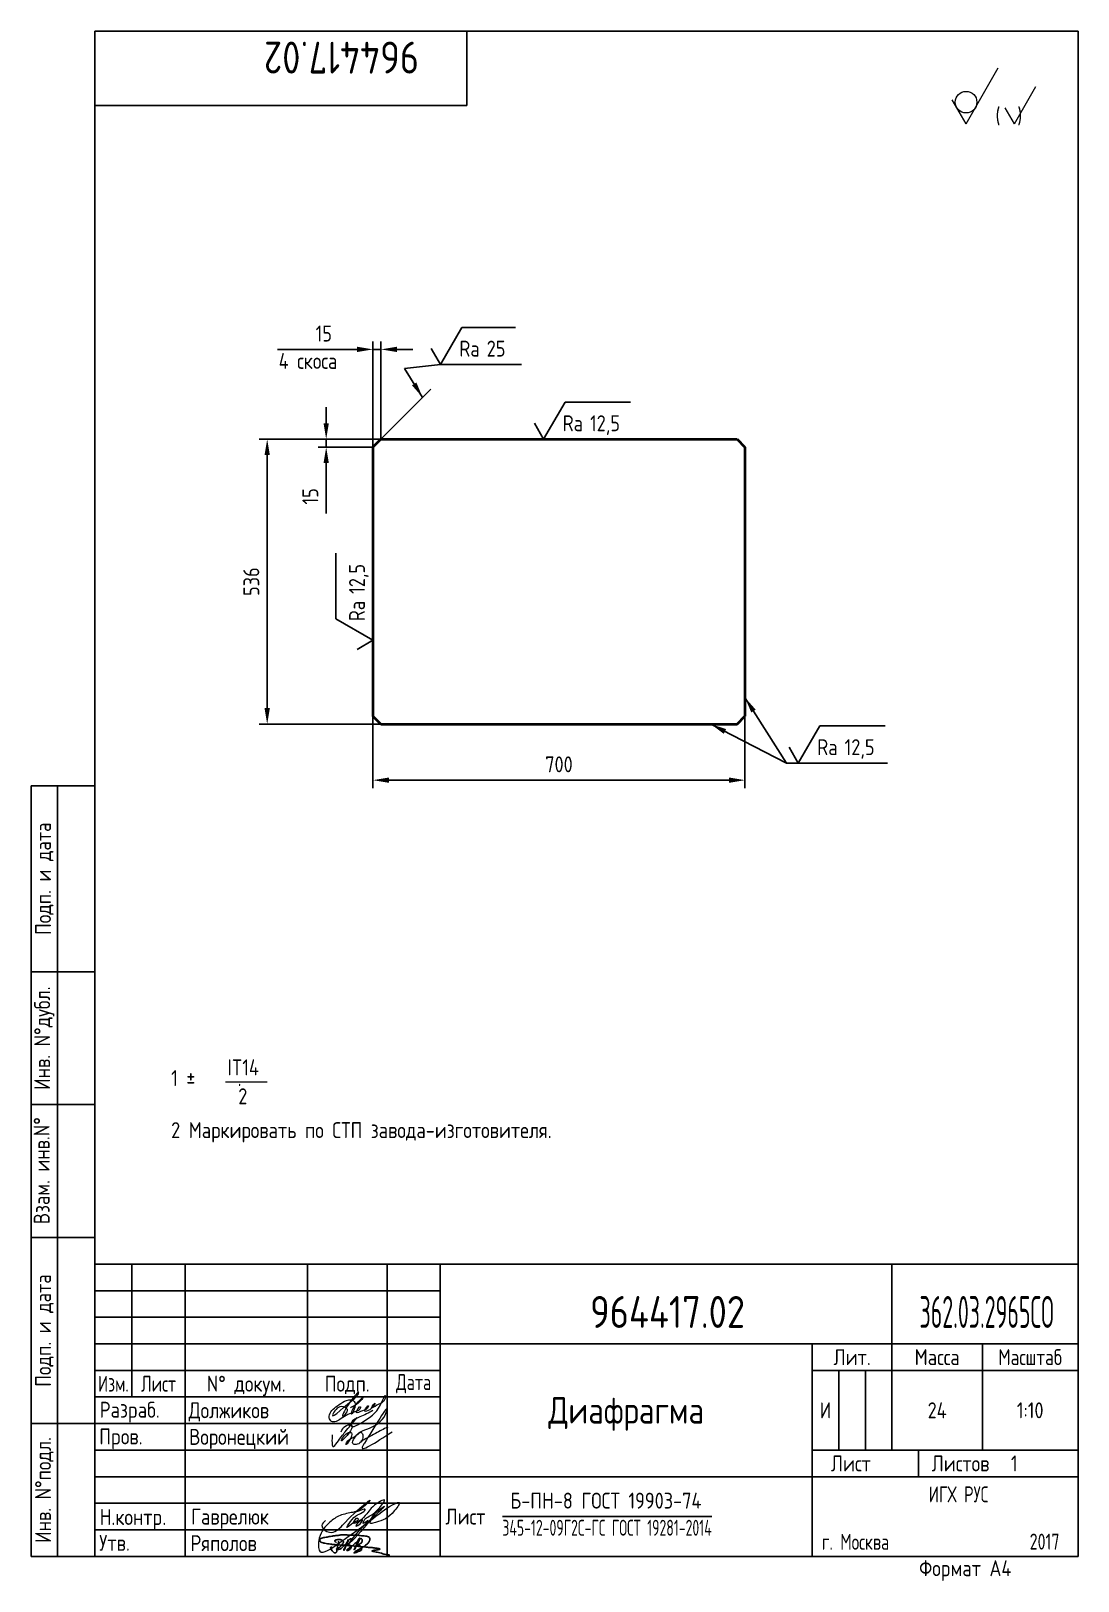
# Paper-space layout 'A4_MCad' of a CAD drawing. Header units: millimetres. Extents: x 13 to 210, y 0 to 291.
# The model-space entities are those that its viewports show. They can reach past a viewport. Long polylines and large blocks are cut down to what shows.
import ezdxf
from ezdxf.enums import TextEntityAlignment as Align

# ---------------------------------------------------------------- set-up
doc = ezdxf.new("R2010")
doc.units = ezdxf.units.MM
for name, color, linetype in [('Bord', 1, 'Continuous'), ('Cont', 6, 'Continuous'), ('DIM', 7, 'Continuous'), ('Text', 3, 'Continuous'), ('Textb', 6, 'Continuous')]:
    doc.layers.add(name, color=color, linetype=linetype)
doc.layers.get('Defpoints').off()
doc.styles.add('Style1', font='romans.shx', dxfattribs={"width": 0.8})
doc.dimstyles.new('LIN10', dxfattribs={"dimscale": 10, "dimtxt": 3, "dimasz": 3, "dimexe": 1.5, "dimexo": 0, "dimgap": 1.48, "dimtad": 1, "dimdec": 0, "dimdsep": 46, "dimtxsty": 'Style1', "dimcen": 0, "dimdle": 2, "dimclrd": 256, "dimclrt": 3, "dimadec": 0, "dimazin": 0, "dimtfac": 0.666667, "dimtdec": 0, "dimtmove": 0, "dimatfit": 3, "dimfxl": 1, "dimtvp": 0.833333, "dimtolj": 1, "dimtzin": 0, "dimarcsym": 0})

# ---------------------------------------------------------------- blocks, each defined once
blk = doc.blocks.new('A4')
at = {"layer": 'Bord'}
for p, q in [((20, 55), (85, 55)), ((20, 50), (85, 50)), ((20, 45), (85, 45)), ((160, 40), (160, 25)), ((165, 40), (165, 25)), ((20, 30), (85, 30)), ((20, 25), (85, 25)), ((20, 20), (85, 20)), ((20, 15), (85, 15)), ((20, 10), (85, 10))]:
    blk.add_line(p, q, dxfattribs=at)
at = {"layer": 'Cont'}
for p, q in [((205, 292), (20, 292)), ((20, 292), (20, 5)), ((90, 278), (90, 292)), ((205, 292), (205, 5)), ((20, 278), (90, 278)), ((8, 5), (8, 150)), ((8, 150), (20, 150)), ((13, 5), (13, 150)), ((8, 115), (20, 115)), ((20, 90), (8, 90)), ((20, 65), (8, 65)), ((205, 60), (20, 60)), ((20, 60), (205, 60)), ((27, 60), (27, 35)), ((37, 60), (37, 5)), ((60, 5), (60, 60)), ((75, 60), (75, 5)), ((85, 5), (85, 60)), ((170, 60), (170, 25)), ((85, 45), (205, 45)), ((155, 5), (155, 45)), ((187, 25), (187, 45)), ((20, 40), (85, 40)), ((205, 40), (155, 40)), ((85, 35), (20, 35)), ((20, 30), (8, 30)), ((155, 25), (205, 25)), ((175, 25), (175, 20)), ((205, 20), (85, 20)), ((20, 5), (8, 5)), ((205, 5), (20, 5))]:
    blk.add_line(p, q, dxfattribs=at)
at = {"layer": 'Text', "style": 'Style1', "width": 0.8}
for s, p in [('Подп. и дата', (10.5, 132.5)), ('Инв. N%%dдубл.', (10.5, 102.5)), ('Взам. инв.N%%d ', (10, 78.38)), ('Подп. и дата', (10.5, 47.5)), ('Инв. N%%dподл.', (10.5, 17.5))]:
    blk.add_text(s, height=3, rotation=90, dxfattribs=at).set_placement(p, align=Align.MIDDLE)
at = {"layer": 'Text', "style": 'Style1'}
for s, width, p in [('Лит.', 0.8, (162.5, 42.5)), ('Масса', 0.8, (178.5, 42.5)), ('Масштаб', 0.75, (196, 42.5)), ('Изм.', 0.7, (23.5, 37.5)), ('Лист', 0.7, (32, 37.5)), ('N%%d докум.', 0.8, (48.5, 37.5)), ('Подп.', 0.8, (67.5, 37.5)), ('Лист', 0.8, (162.27, 22.5)), ('Листов', 0.8, (182.9, 22.5))]:
    blk.add_text(s, height=3, dxfattribs=dict(at, width=width)).set_placement(p, align=Align.MIDDLE_CENTER)
at = {"layer": 'Text', "style": 'Style1', "width": 0.7}
for s, p in [('Дата', (80, 37.5)), ('ИГХ РУС', (182.54, 16.69))]:
    blk.add_text(s, height=3, dxfattribs=at).set_placement(p, align=Align.MIDDLE)
at = {"layer": 'Text', "style": 'Style1'}
for s, width, p in [('Разpаб.', 0.8, (20.92, 31.1)), ('Пpов.', 0.8, (20.84, 26.08)), ('Н.контp.', 0.8, (20.92, 10.92)), ('Утв.', 0.8, (20.84, 6.06)), ('г. Москва', 0.7, (156.8, 6.25)), ('Фоpмат А4', 0.8, (175.11, 1.29))]:
    blk.add_text(s, height=3, dxfattribs=dict(at, width=width)).set_placement(p)
for tag, p, width in [('ФИО', (39, 31), 0.8), ('ФИО', (39, 26), 0.8), ('ГОСТ_СОРТАМЕНТА', (98.19, 14), 0.8), ('ФИО', (39, 11), 0.8), ('ФИО', (39, 6), 0.8), ('200', (192.85, 6.29), 0.7)]:
    blk.add_attdef(tag, p, '', height=3, dxfattribs=dict(at, width=width))
at = {"layer": 'Text', "style": 'Style1', "width": 0.8}
for tag, p in [('И', (157.49, 32.5)), ('700', (178.5, 32.5)), ('1:20', (196, 32.5))]:
    blk.add_attdef(tag, text='', height=3, dxfattribs=at).set_placement(p, align=Align.MIDDLE)
blk.add_attdef('Сборочный_чертеж', text='', height=3, dxfattribs=at).set_placement((120, 21.3), align=Align.CENTER)
for tag, p in [('1', (171.12, 22.5)), ('2', (193, 22.5))]:
    blk.add_attdef(tag, text='', height=3, dxfattribs=at).set_placement(p, align=Align.MIDDLE_CENTER)
blk.add_attdef('ЛИСТ', text='', height=3, dxfattribs=at).set_placement((85.99, 12.5), align=Align.MIDDLE_LEFT)
at = {"layer": 'Text', "style": 'Style1', "width": 0.7}
blk.add_attdef('%%OГОСТ_ТЕХ._ТРЕБОВАНИЙ', text='', height=3, dxfattribs=at).set_placement((98.19, 8), align=Align.BOTTOM_LEFT)
at = {"layer": 'Textb', "style": 'Style1', "width": 0.8}
blk.add_attdef('1234567', (81, 290), '', height=6, rotation=180, dxfattribs=at)
blk.add_attdef('1234567', (123.4, 48), '', height=6, dxfattribs=at)
for tag, height, p in [('123ХЯ', 6, (183.62, 48)), ('НАИМЕНОВАНИЕ', 5, (120, 30))]:
    blk.add_attdef(tag, text='', height=height, dxfattribs=at).set_placement(p, align=Align.CENTER)
blk = doc.blocks.new('sherISO_12')
at = {"layer": 'Cont', "lineweight": 18}
for q in [(-15, -6.96), (-23.66, -12.96)]:
    blk.add_line((-21.06, -17.46), q, dxfattribs=at)
blk.add_circle((-21.06, -13.39), 2.03, dxfattribs=at)
at = {"layer": 'Text', "lineweight": 18}
for q in [(-7.92, -10.46), (-13.69, -14.46)]:
    blk.add_line((-11.96, -17.46), q, dxfattribs=at)
at = {"layer": 'Text', "lineweight": 18, "style": 'Style1', "width": 0.8}
blk.add_text('(  )', height=3, dxfattribs=at).set_placement((-15.53, -17.46))
blk = doc.blocks.new('A$C63F45750')
at = {"layer": 'Text'}
for points, knots in [([(3.17, 2.37), (3.12, 2.38), (3.04, 2.41), (2.94, 2.5), (2.85, 2.57), (2.79, 2.69), (2.87, 2.77), (2.99, 2.84), (3.16, 2.89), (3.36, 2.93), (3.6, 2.95), (3.82, 2.92), (4.05, 2.87), (4.25, 2.78), (4.45, 2.63), (4.46, 2.42), (4.38, 2.26), (4.28, 2.1), (4.17, 1.94), (4.03, 1.78), (3.89, 1.62), (3.75, 1.52), (3.63, 1.43), (3.49, 1.36), (3.35, 1.3), (3.24, 1.25), (3.16, 1.21), (3.12, 1.15), (3.19, 1.1), (3.27, 1.09), (3.4, 1.07), (3.55, 1.07), (3.72, 1.12), (3.92, 1.19), (4.1, 1.34), (4.26, 1.51), (4.44, 1.65), (4.59, 1.81), (4.74, 1.93), (4.84, 2.04), (4.93, 2.14), (5.07, 2.29), (5.19, 2.53), (5.28, 2.68), (5.35, 2.96), (5.23, 2.66), (5.2, 2.44), (5.04, 2.09), (4.95, 1.81), (4.86, 1.57), (4.75, 1.31), (4.67, 1.12), (4.46, 0.78), (4.62, 1.17), (4.71, 1.45), (4.88, 1.74), (5.01, 2), (5.08, 2.19), (5.19, 2.4), (5.32, 2.58), (5.4, 2.75), (5.52, 2.89), (5.65, 3.04), (5.85, 3.1), (6.02, 3.03), (6.08, 2.87), (6.03, 2.7), (5.9, 2.51), (5.7, 2.37), (5.55, 2.23), (5.4, 2.17), (5.31, 2.12), (5.12, 2.09), (5.35, 2.07), (5.48, 2), (5.64, 1.93), (5.75, 1.8), (5.85, 1.67), (5.89, 1.54), (5.89, 1.37), (5.8, 1.2), (5.63, 1.06), (5.41, 0.94), (5.23, 0.86), (5.02, 0.92), (5.13, 1.1), (5.28, 1.16), (5.44, 1.27), (5.61, 1.36), (5.74, 1.46), (5.86, 1.53), (5.95, 1.61), (6.05, 1.69), (6.15, 1.77), (6.28, 1.87), (6.46, 2.02), (6.65, 2.19), (6.83, 2.37), (6.98, 2.49), (7.11, 2.61), (7.2, 2.74), (7.32, 2.84), (7.42, 2.97), (7.48, 3.08), (7.48, 3.27), (7.34, 3.08), (7.28, 2.94), (7.18, 2.69), (7.1, 2.46), (7, 2.22), (6.93, 1.98), (6.83, 1.78), (6.73, 1.55), (6.67, 1.34), (6.6, 1.14), (6.56, 1.03), (6.39, 0.99), (6.62, 1.33), (6.75, 1.54), (6.93, 1.87), (7.05, 2.08), (7.18, 2.32), (7.33, 2.6), (7.47, 2.89), (7.6, 3.07), (7.79, 3.18), (7.95, 3.01), (8, 2.81), (7.99, 2.62), (7.94, 2.46), (7.83, 2.33), (7.69, 2.22), (7.53, 2.11), (7.37, 2.03), (7.21, 1.99), (7.11, 1.97), (6.89, 1.98), (7.07, 1.94), (7.15, 1.9), (7.27, 1.88), (7.39, 1.84), (7.52, 1.81), (7.62, 1.72), (7.7, 1.62), (7.78, 1.51), (7.83, 1.39), (7.87, 1.26), (7.88, 1.13), (7.86, 0.99), (7.75, 0.88), (7.6, 0.77), (7.4, 0.73), (7.19, 0.66), (6.97, 0.55), (6.71, 0.48), (6.57, 0.44), (6.42, 0.42), (6.52, 0.58), (6.61, 0.64), (6.81, 0.78), (7.06, 0.89), (7.33, 1.04), (7.55, 1.16), (7.7, 1.24), (7.84, 1.32), (7.99, 1.43), (8.21, 1.58), (8.48, 1.76), (8.74, 1.95), (8.97, 2.12), (9.1, 2.29), (9.23, 2.44), (9.3, 2.6), (9.37, 2.74), (9.42, 2.92), (9.45, 3.13), (9.21, 3.48), (8.67, 3.59), (8.09, 3.63), (7.57, 3.66), (7.06, 3.74), (6.57, 3.75), (6.09, 3.74), (5.67, 3.78), (5.28, 3.78), (4.96, 3.81), (4.65, 3.83), (4.31, 3.82), (3.97, 3.79), (3.61, 3.74), (3.22, 3.67), (2.86, 3.66), (2.53, 3.61), (2.18, 3.52), (1.78, 3.54), (1.38, 3.37), (0.96, 3.35), (0.58, 3.24), (0.25, 3.19), (0.03, 3.06), (-0.03, 2.83), (0.02, 2.6), (0.26, 2.38), (0.59, 2.33), (1, 2.2), (1.48, 2.15), (1.93, 2.05), (2.35, 2.02), (2.72, 2.01), (3.11, 1.94), (3.68, 1.94), (4.25, 1.83), (4.91, 1.87), (5.53, 1.76), (6.13, 1.72), (6.73, 1.71), (7.32, 1.62), (7.99, 1.55), (8.64, 1.54), (9.16, 1.46), (9.61, 1.42), (10.03, 1.4), (10.41, 1.32), (10.73, 1.29), (11.01, 1.24), (11.18, 1.23), (11.42, 1.14), (11.18, 1.06), (11.01, 1.03), (10.71, 0.98), (10.37, 0.92), (10.1, 0.91), (9.65, 0.75), (10.22, 0.67), (10.54, 0.59), (11.08, 0.47), (11.61, 0.35), (12.17, 0.15), (12.64, 0.08), (12.98, 0.03), (13.11, 0.01), (13.18, 0)], [0, 0, 0, 0, 0.153866, 0.270441, 0.388867, 0.510533, 0.592156, 0.71333, 0.90842, 1.11344, 1.349254, 1.61246, 1.782219, 2.047249, 2.291879, 2.451528, 2.651081, 2.806158, 3.017979, 3.227348, 3.462381, 3.633009, 3.75766, 3.920516, 4.080796, 4.214529, 4.291786, 4.349969, 4.397594, 4.50822, 4.594826, 4.799244, 4.954392, 5.128468, 5.437537, 5.632649, 5.842485, 6.094987, 6.293219, 6.410959, 6.551192, 6.687808, 7.022147, 7.294342, 7.425356, 7.52079, 7.946481, 8.313051, 8.59833, 8.833695, 9.090496, 9.427695, 9.601191, 9.883219, 10.093306, 10.673943, 10.798776, 10.974628, 11.287247, 11.486184, 11.648652, 11.848902, 12.027194, 12.25348, 12.40059, 12.537783, 12.716293, 12.91523, 13.208551, 13.438489, 13.549668, 13.67779, 13.77127, 13.930001, 14.029091, 14.272112, 14.434836, 14.547084, 14.739051, 14.830983, 15.061241, 15.268922, 15.500489, 15.788979, 15.879568, 16.024283, 16.221854, 16.418714, 16.593102, 16.783247, 16.91018, 17.018213, 17.135263, 17.278205, 17.430482, 17.620087, 17.979626, 18.191789, 18.388716, 18.565718, 18.714854, 18.857929, 19.039974, 19.171375, 19.283034, 19.400085, 19.618058, 19.882245, 20.150781, 20.377854, 20.649532, 20.89723, 21.042543, 21.40016, 21.557817, 21.667145, 21.752781, 21.926256, 22.412297, 22.813145, 22.961412, 23.171289, 23.607257, 23.940428, 24.110007, 24.291214, 24.48084, 24.697609, 24.904078, 25.034245, 25.218018, 25.407651, 25.573473, 25.787447, 25.930292, 26.051316, 26.18846, 26.285312, 26.406799, 26.52425, 26.630463, 26.793722, 26.898606, 27.029313, 27.171012, 27.314101, 27.419918, 27.580557, 27.709367, 27.829268, 28.024364, 28.266961, 28.41242, 28.705761, 28.989137, 29.187748, 29.233768, 29.332802, 29.529535, 29.667094, 30.039923, 30.332117, 30.61061, 30.769982, 30.856778, 31.109923, 31.313488, 31.656425, 32.066331, 32.296628, 32.49714, 32.710276, 32.891468, 33.014834, 33.177747, 33.444503, 33.618009, 34.409008, 34.914636, 35.419802, 35.95397, 36.458179, 36.88069, 37.388403, 37.738353, 38.034261, 38.353468, 38.693154, 39.037638, 39.391136, 39.787481, 40.203773, 40.488977, 40.784975, 41.26625, 41.668005, 42.070065, 42.499388, 42.869834, 43.079573, 43.213439, 43.554591, 43.717296, 44.153724, 44.506336, 45.019111, 45.587859, 45.90191, 46.270392, 46.703958, 47.093115, 47.952647, 48.44014, 49.079253, 49.808223, 50.268654, 50.851051, 51.604831, 52.298429, 52.776925, 53.1907, 53.661988, 54.042386, 54.348524, 54.616841, 54.853814, 54.983777, 55.126096, 55.333328, 55.613101, 56.008732, 56.315809, 56.59982, 56.87931, 57.399251, 57.889617, 58.432507, 59.066698, 59.660314, 59.862668, 60.07277, 60.07277, 60.07277, 60.07277]), ([(2.31, 1.53), (2.26, 1.52), (2.17, 1.51), (2.06, 1.48), (1.93, 1.38), (2.07, 1.25), (2.14, 1.11), (2.26, 0.93), (2.39, 0.72), (2.57, 0.54), (2.71, 0.44), (2.86, 0.4), (3.02, 0.43), (3.14, 0.54), (3.21, 0.79), (3.25, 1.07), (3.31, 1.4), (3.35, 1.67), (3.38, 1.92), (3.47, 2.19), (3.5, 2.43), (3.54, 2.59), (3.56, 2.64)], [0, 0, 0, 0, 0.15847, 0.269731, 0.363591, 0.555514, 0.688037, 0.848606, 1.204359, 1.433632, 1.58673, 1.729549, 1.880686, 2.057874, 2.19169, 2.63505, 2.928153, 3.184121, 3.441863, 3.696117, 4.025873, 4.178055, 4.178055, 4.178055, 4.178055])]:
    blk.add_open_spline(points, degree=3, knots=knots, dxfattribs=at)
blk = doc.blocks.new('*D27')
at = {"layer": 'DIM', "color": 0, "lineweight": -2, "transparency": 16777216}
for p, q in [((867.9, 364.2), (867.9, 228.7)), ((1567.9, 364.2), (1567.9, 228.7))]:
    blk.add_line(p, q, dxfattribs=at)
at = {"layer": 'DIM', "lineweight": -2, "transparency": 16777216}
blk.add_line((897.9, 243.7), (1537.9, 243.7), dxfattribs=at)
at = {"layer": 'DIM', "transparency": 16777216}
for points in [[(897.9, 248.7), (897.9, 238.7), (867.9, 243.7)], [(1537.9, 248.7), (1537.9, 238.7), (1567.9, 243.7)]]:
    blk.add_solid(points, dxfattribs=at)
at = {"layer": 'DIM', "color": 3, "transparency": 16777216, "insert": (1217.9, 273.5), "char_height": 30, "attachment_point": 5, "style": 'Style1'}
blk.add_mtext('\\A1;700', dxfattribs=at)
blk = doc.blocks.new('*D28')
at = {"layer": 'DIM', "color": 0, "lineweight": -2, "transparency": 16777216}
for p, q in [((882.9, 885.2), (653.9, 885.2)), ((882.9, 349.2), (653.9, 349.2))]:
    blk.add_line(p, q, dxfattribs=at)
at = {"layer": 'DIM', "lineweight": -2, "transparency": 16777216}
blk.add_line((668.9, 379.2), (668.9, 855.2), dxfattribs=at)
at = {"layer": 'DIM', "transparency": 16777216}
for points in [[(663.9, 855.2), (673.9, 855.2), (668.9, 885.2)], [(663.9, 379.2), (673.9, 379.2), (668.9, 349.2)]]:
    blk.add_solid(points, dxfattribs=at)
at = {"layer": 'DIM', "color": 3, "transparency": 16777216, "insert": (639.1, 617.2), "char_height": 30, "attachment_point": 5, "rotation": 90, "style": 'Style1'}
blk.add_mtext('\\A1;536', dxfattribs=at)
blk = doc.blocks.new('*D29')
at = {"layer": 'DIM', "lineweight": -2, "transparency": 16777216}
for p, q in [((779.9, 915.2), (779.9, 945.2)), ((779.9, 885.2), (779.9, 870.2)), ((779.9, 840.2), (779.9, 745.2))]:
    blk.add_line(p, q, dxfattribs=at)
at = {"layer": 'DIM', "color": 0, "lineweight": -2, "transparency": 16777216}
for p, q in [((882.9, 885.2), (764.9, 885.2)), ((867.9, 870.2), (764.9, 870.2))]:
    blk.add_line(p, q, dxfattribs=at)
at = {"layer": 'DIM', "transparency": 16777216}
for points in [[(774.9, 915.2), (784.9, 915.2), (779.9, 885.2)], [(774.9, 840.2), (784.9, 840.2), (779.9, 870.2)]]:
    blk.add_solid(points, dxfattribs=at)
at = {"layer": 'DIM', "color": 3, "transparency": 16777216, "insert": (750.1, 777.7), "char_height": 30, "attachment_point": 5, "rotation": 90, "style": 'Style1'}
blk.add_mtext('\\A1;15', dxfattribs=at)
blk = doc.blocks.new('*D30')
at = {"layer": 'DIM', "lineweight": -2, "transparency": 16777216}
for p, q in [((837.9, 1054.2), (742.9, 1054.2)), ((882.9, 1054.2), (867.9, 1054.2)), ((912.9, 1054.2), (942.9, 1054.2))]:
    blk.add_line(p, q, dxfattribs=at)
at = {"layer": 'DIM', "color": 0, "lineweight": -2, "transparency": 16777216}
for p, q in [((867.9, 870.2), (867.9, 1069.2)), ((882.9, 885.2), (882.9, 1069.2))]:
    blk.add_line(p, q, dxfattribs=at)
at = {"layer": 'DIM', "transparency": 16777216}
for points in [[(837.9, 1059.2), (837.9, 1049.2), (867.9, 1054.2)], [(912.9, 1059.2), (912.9, 1049.2), (882.9, 1054.2)]]:
    blk.add_solid(points, dxfattribs=at)
at = {"layer": 'DIM', "color": 3, "transparency": 16777216, "insert": (775.4, 1084), "char_height": 30, "attachment_point": 5, "style": 'Style1'}
blk.add_mtext('\\A1;15', dxfattribs=at)
blk = doc.blocks.new('sherISO_03')
at = {"layer": 'Text'}
blk.add_line((4.04, 7), (14.12, 7), dxfattribs=at)
blk.add_lwpolyline([(-1.73, 3), (0, 0), (4.04, 7)], dxfattribs=at)
at = {"layer": 'Text', "style": 'Style1', "width": 0.8}
blk.add_text('Ra', height=3, dxfattribs=at).set_placement((3.58, 1.5))
blk.add_attdef('6,3', (8.73, 1.5), '', height=3, dxfattribs=at)
blk = doc.blocks.new('sherISO_01')
at = {"layer": 'Text'}
blk.add_line((4.04, 7), (16.36, 7), dxfattribs=at)
blk.add_lwpolyline([(-1.73, 3), (0, 0), (4.04, 7)], dxfattribs=at)
at = {"layer": 'Text', "style": 'Style1', "width": 0.8}
blk.add_text('Ra', height=3, dxfattribs=at).set_placement((3.58, 1.5))
blk.add_attdef('12,5', (8.73, 1.5), '', height=3, dxfattribs=at)

msp = doc.modelspace()

# ---------------------------------------------------------------- linework, layer by layer
at = {"layer": 'Cont', "lineweight": 40}
for p, q in [((882.9, 885.2), (867.9, 870.2)), ((882.9, 885.2), (1552.9, 885.2)), ((1552.9, 885.2), (1567.9, 870.2)), ((867.9, 870.2), (867.9, 364.2)), ((1567.9, 870.2), (1567.9, 364.2)), ((882.9, 349.2), (867.9, 364.2)), ((1552.9, 349.2), (1567.9, 364.2)), ((882.9, 349.2), (1552.9, 349.2))]:
    msp.add_line(p, q, dxfattribs=at)
at = {"layer": 'DIM'}
for p, q in [((742.9, 1054.2), (688.2, 1054.2)), ((882.9, 885.2), (976.8, 979.1))]:
    msp.add_line(p, q, dxfattribs=at)

# ---------------------------------------------------------------- block references
at = {"layer": 'DIM', "xscale": 10, "yscale": 10, "zscale": 10}
for name, p, values in [('sherISO_03', (994.7, 1025.6), {'6,3': '25'}), ('sherISO_01', (1189.1, 885.2), {'12,5': '12,5'}), ('sherISO_01', (1668.1, 275.8), {'12,5': '12,5'})]:
    msp.add_blockref(name, p, dxfattribs=at).add_auto_attribs(values)
at = {"layer": 'DIM', "xscale": 10, "yscale": 10, "zscale": 10, "rotation": 90}
msp.add_blockref('sherISO_01', (867.9, 507), dxfattribs=at).add_auto_attribs({'12,5': '12,5'})

# ---------------------------------------------------------------- texts
at = {"layer": 'DIM', "color": 3, "char_height": 30, "attachment_point": 7, "style": 'Style1'}
for insert in [(1146.2, 1040.4), (1236.5, 365), (1701.2, 290.6), (1827.7, 290.6)]:
    msp.add_mtext('\\A1;', dxfattribs=dict(at, insert=insert))
at = {"layer": 'Text', "style": 'Style1', "width": 0.8}
msp.add_text('4 скоса', height=30, dxfattribs=at).set_placement((690.5, 1017.5))

# ---------------------------------------------------------------- dimensions: what is measured, and where the dimension line sits
at = {"layer": 'DIM'}
for base, p1, p2, picture, middle in [((867.9, 1054.2), (882.9, 885.2), (867.9, 870.2), '*D30', (775.4, 1084)), ((1567.9, 243.7), (867.9, 364.2), (1567.9, 364.2), '*D27', (1217.9, 273.5))]:
    dim = msp.add_linear_dim(base=base, p1=p1, p2=p2, dimstyle='LIN10', dxfattribs=at)
    dim.commit()
    dim.dimension.update_dxf_attribs({"geometry": picture, "text_midpoint": middle})
for base, p1, p2, picture, middle in [((779.9, 870.2), (882.9, 885.2), (867.9, 870.2), '*D29', (750.1, 777.7)), ((668.9, 885.2), (882.9, 349.2), (882.9, 885.2), '*D28', (639.1, 617.2))]:
    dim = msp.add_linear_dim(base=base, p1=p1, p2=p2, angle=90, dimstyle='LIN10', dxfattribs=at)
    dim.commit()
    dim.dimension.update_dxf_attribs({"geometry": picture, "text_midpoint": middle})

# ---------------------------------------------------------------- leaders
at = {"layer": 'DIM', "annotation_type": 0, "has_hookline": 1, "hookline_direction": 0}
for points in [[(961.4, 963.7), (927.5, 1018.2), (994.7, 1025.6), (1131.4, 1025.6)], [(1567.9, 399.1), (1645.8, 275.8), (1686.4, 275.8)], [(1503.5, 349.2), (1645.8, 275.8), (1820.3, 275.8)]]:
    msp.add_leader(points, dimstyle='LIN10', dxfattribs=at)

psp = doc.layouts.new('A4_MCad')

# ---------------------------------------------------------------- linework, layer by layer
at = {"layer": 'Cont', "lineweight": 18}
psp.add_line((210.16, 291.14), (210.16, 4.14), dxfattribs=at)
at = {"layer": 'Text', "lineweight": 18}
psp.add_line((49.74, 93.45), (57.6, 93.45), dxfattribs=at)
for points, knots in [([(71.81, 30.79), (72.23, 31.71), (72.76, 32.89), (75.03, 35.46), (74.58, 34.29), (73.08, 33.26), (68.87, 29.15), (70.52, 31.9), (71.5, 32.58), (73.06, 31.89), (72.43, 31.08), (71.91, 30.39), (71.74, 30.66), (71.78, 30.74), (71.81, 30.79)], [0, 0, 0, 0, 4.062617, 5.226919, 5.800291, 6.663227, 11.774431, 12.938639, 14.11351, 15.354081, 16.396133, 16.918576, 17.03251, 17.182794, 17.182794, 17.182794, 17.182794]), ([(77.46, 31.57), (76.7, 31.16), (75.38, 30.43), (73.51, 29.85), (73.18, 27.92), (78.11, 31.02), (78.44, 31.63), (79.85, 34.65), (79.82, 33.22), (78.94, 33.09), (76.75, 31.62), (78.07, 33.37), (77.53, 31.86), (75.01, 30.75), (76.9, 32.92), (76.35, 31.72), (75.63, 31.75), (73.76, 30.51), (75.1, 32.77), (75.22, 31.67), (73.31, 31.23), (72.04, 30.4), (69.89, 29.05), (68.85, 30.78), (70.35, 32.2), (71.76, 33.16), (73.04, 33.8), (74, 33.39), (74.41, 32.4), (73.11, 30.08), (73.81, 32.37), (74.41, 32.82), (76.06, 34.63), (75.07, 33.18), (74.34, 32.64), (73.53, 32.24), (73.29, 32.12)], [0, 0, 0, 0, 2.703743, 4.672825, 5.02799, 7.955933, 13.437489, 13.883188, 14.189441, 16.413959, 17.478513, 18.47964, 18.959294, 20.910841, 22.003091, 22.470554, 23.533771, 24.710748, 26.01626, 26.201331, 27.488187, 30.382065, 32.258784, 33.069724, 35.439902, 37.010787, 38.612861, 39.32109, 39.818865, 41.83144, 42.782113, 44.494961, 45.867914, 46.467245, 48.290622, 49.101188, 49.101188, 49.101188, 49.101188]), ([(71.54, 27.6), (71.7, 27.98), (72.01, 28.73), (74.52, 29.29), (72.71, 26.84), (71.19, 25.5), (72.24, 27.5), (74.39, 27.57), (71.92, 24.27), (72.98, 26.48), (74.14, 26.38), (75.12, 27.88), (75.96, 26.5), (75.12, 25.17), (73.09, 25.16), (74.67, 27.57), (77.08, 28.24), (79.44, 29.52), (80.94, 33.95), (77.15, 27.42), (74.49, 23.28), (77.96, 25.55), (81.1, 27.6)], [0, 0, 0, 0, 1.213353, 2.399709, 5.497648, 5.861317, 7.611627, 8.43806, 10.837371, 11.583123, 13.461301, 14.534506, 15.162086, 17.217848, 17.944717, 20.123775, 21.948027, 26.460707, 27.144718, 34.52243, 35.159468, 41.304292, 41.304292, 41.304292, 41.304292]), ([(69.85, 27.04), (69.81, 26.59), (69.74, 25.93), (69.9, 24.39), (71.23, 26.29), (72.36, 27.72), (73.74, 29.33), (74.55, 30.27)], [0, 0, 0, 0, 1.523947, 2.237958, 3.351836, 5.856423, 9.374056, 9.374056, 9.374056, 9.374056]), ([(80.28, 28.49), (79.51, 28.1), (77.79, 27.23), (76.12, 26.27), (75.2, 25.75)], [0, 0, 0, 0, 2.587978, 5.77327, 5.77327, 5.77327, 5.77327]), ([(68.59, 10.91), (68.25, 10.6), (67.37, 9.79), (69.76, 7.93), (72.89, 11.19), (74.39, 12.8), (77.28, 15.02), (75.38, 12.94), (73.97, 12.42), (71.27, 12.04), (68.97, 10.37), (67.23, 8.33), (67.09, 3.81), (73.24, 8.18), (76.99, 10.79), (80.28, 13.49), (82.95, 14.62), (80.63, 11.29), (79.34, 10.97), (76.03, 9.91), (78.29, 12.35), (80.36, 14.06), (77.67, 12.25), (76.57, 10.15), (71.78, 5.03), (74.39, 8.51), (77.5, 11.73), (75.37, 9.93), (75.92, 11.26), (77.08, 11.79), (78.27, 12.64), (80.53, 15.49), (76.9, 13.38), (76.61, 12.07), (73.56, 9.48), (75.18, 10.17), (75.78, 11.39), (74.73, 10.61), (73.42, 10.08), (74.48, 11.73), (74.84, 11.01), (73.76, 10.55), (71.96, 8.8), (73.45, 11.04), (74.36, 11.99), (75.52, 12.31), (76.48, 13.35), (75.23, 12.86), (74.19, 12.46)], [0, 0, 0, 0, 1.17994, 3.087717, 5.863103, 12.338328, 12.854096, 14.088578, 16.834551, 19.302558, 21.570562, 25.210018, 27.650956, 31.348291, 40.129863, 44.562748, 45.223917, 46.979401, 51.214655, 52.099288, 55.323111, 56.227801, 58.471865, 60.028126, 65.752911, 68.466223, 71.038525, 71.934922, 72.780229, 73.495807, 76.028152, 77.999346, 80.11892, 83.1954, 85.334448, 86.270878, 87.060466, 88.110212, 88.803314, 89.989889, 90.197567, 90.706974, 92.884587, 94.19917, 96.055742, 97.375783, 97.753899, 99.636325, 99.636325, 99.636325, 99.636325])]:
    psp.add_open_spline(points, degree=3, knots=knots, dxfattribs=at)

# ---------------------------------------------------------------- block references
at = {"lineweight": 18}
ref = psp.add_blockref('A4', (5.16, -0.86), dxfattribs=at)
ref.add_attrib('ФИО', 'Должиков', (42.82, 30.14), dxfattribs={"layer": 'Text', "height": 3, "style": 'Style1', "width": 0.8})
ref.add_attrib('ФИО', 'Воронецкий', (42.93, 25.14), dxfattribs={"layer": 'Text', "height": 3, "style": 'Style1', "width": 0.8})
ref.add_attrib('ФИО', 'Гаврелюк', (43.28, 10.14), dxfattribs={"layer": 'Text', "height": 3, "style": 'Style1', "width": 0.8})
ref.add_attrib('ФИО', 'Ряполов', (43.16, 5.14), dxfattribs={"layer": 'Text', "height": 3, "style": 'Style1', "width": 0.8})
ref.add_attrib('123ХЯ', '362.03.2965СО', dxfattribs={"layer": 'Textb', "height": 6, "style": 'Style1', "width": 0.48}).set_placement((192.96, 47.14), align=Align.CENTER)
ref.add_attrib('1234567', '964417.02', (118.36, 47.14), dxfattribs={"layer": 'Textb', "height": 6, "style": 'Style1', "width": 0.8})
ref.add_attrib('НАИМЕНОВАНИЕ', 'Диафрагма', dxfattribs={"layer": 'Textb', "height": 5, "style": 'Style1', "width": 0.8}).set_placement((125.16, 29.14), align=Align.CENTER)
ref.add_attrib('ЛИСТ', 'Лист', dxfattribs={"layer": 'Text', "height": 3, "style": 'Style1', "width": 0.8}).set_placement((91.14, 11.64), align=Align.MIDDLE_LEFT)
ref.add_attrib('ГОСТ_СОРТАМЕНТА', 'Б-ПН-8 ГОСТ 19903-74', (103.35, 13.14), dxfattribs={"layer": 'Text', "height": 3, "style": 'Style1', "width": 0.8})
ref.add_attrib('%%OГОСТ_ТЕХ._ТРЕБОВАНИЙ', '%%O345-12-09Г2С-ГС ГОСТ 19281-2014', dxfattribs={"layer": 'Text', "height": 3, "style": 'Style1', "width": 0.6}).set_placement((101.85, 7.14), align=Align.BOTTOM_LEFT)
ref.add_attrib('И', 'И', dxfattribs={"layer": 'Text', "height": 3, "style": 'Style1', "width": 0.8}).set_placement((162.64, 31.64), align=Align.MIDDLE)
ref.add_attrib('700', '24', dxfattribs={"layer": 'Text', "height": 3, "style": 'Style1', "width": 0.8}).set_placement((183.66, 31.64), align=Align.MIDDLE)
ref.add_attrib('1:20', '1:10', dxfattribs={"layer": 'Text', "height": 3, "style": 'Style1', "width": 0.8}).set_placement((201.16, 31.64), align=Align.MIDDLE)
ref.add_attrib('2', '1', dxfattribs={"layer": 'Text', "height": 3, "style": 'Style1', "width": 0.8}).set_placement((198.16, 21.64), align=Align.MIDDLE_CENTER)
ref.add_attrib('200', '2017', (201.06, 5.43), dxfattribs={"layer": 'Text', "height": 3, "style": 'Style1', "width": 0.7})
ref.add_attrib('1234567', '964417.02', (86.16, 289.14), dxfattribs={"layer": 'Textb', "height": 6, "rotation": 180, "style": 'Style1', "width": 0.8})
at = {"layer": 'Cont', "lineweight": 18}
psp.add_blockref('A$C63F45750', (67.5, 4.39), dxfattribs=at)
at = {"layer": 'DIM', "lineweight": 18}
psp.add_blockref('sherISO_12', (210.16, 291.14), dxfattribs=at)

# ---------------------------------------------------------------- texts
at = {"layer": 'Text', "lineweight": 18, "style": 'Style1', "width": 0.8}
for s, p in [('IT14', (50.14, 94.66)), ('1 %%P     .', (39.53, 92.64)), ('2', (52.16, 89.22)), ('2 Маркировать по СТП завода-изготовителя.', (39.53, 82.85))]:
    psp.add_text(s, height=3, dxfattribs=at).set_placement(p)

# ---------------------------------------------------------------- viewports
at = {"layer": 'Defpoints'}
psp.add_viewport(center=(112.5, 187.54), size=(185, 146.5985), view_center_point=(1217.92, 617.21), view_height=1465.9849, dxfattribs=at)

doc.saveas('drawing.dxf')
